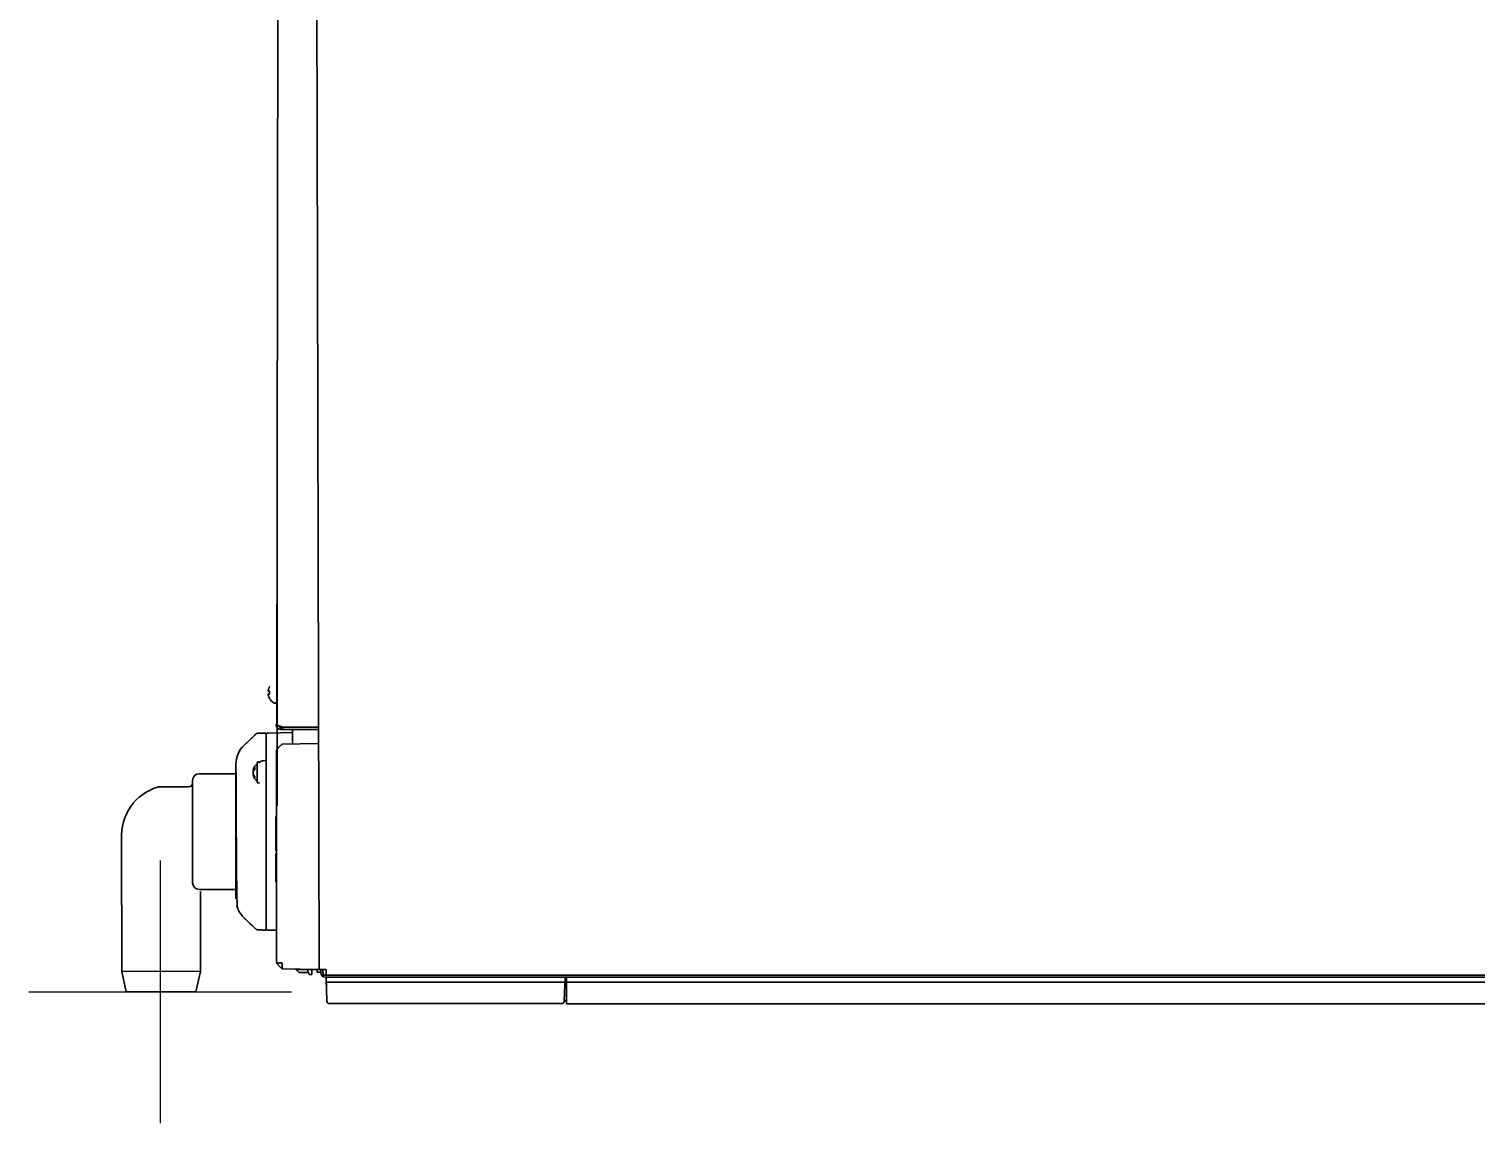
# Model space of a CAD drawing. Header units: inches. Extents: x 786 to 5593, y 691 to 5024.
# Drawn here: x 4491 to 5042, y 2710 to 3126 of the extents above; entities that cross this region are included whole.
import ezdxf

# ---------------------------------------------------------------- set-up
doc = ezdxf.new("R2010")
doc.units = ezdxf.units.IN
doc.layers.add('1', color=7, linetype='Continuous', true_color=0xffffff)

msp = doc.modelspace()

# ---------------------------------------------------------------- linework, layer by layer
at = {"color": 6}
for p, q in [((4541.25, 2809.7), (4541.25, 2709.7)), ((4491.25, 2759.7), (4591.25, 2759.7))]:
    msp.add_line(p, q, dxfattribs=at)
for p, q in [((4556.52, 2767.37), (4526.58, 2767.37)), ((4554.78, 2759.7), (4528.32, 2759.7))]:
    msp.add_line(p, q)
at = {"layer": '1', "color": 7, "linetype": 'Continuous', "lineweight": 35}
for p, q in [((4586.61, 3498.66), (4585.56, 2861.38)), ((4600.1, 3482.86), (4601.76, 2768.2)), ((4585.76, 2911.64), (4585.76, 2830.54)), ((4582.9, 2875.9), (4582.87, 2875.9)), ((4582.87, 2871.3), (4582.9, 2871.3)), ((4584.94, 2869.6), (4584.74, 2869.6)), ((4585.34, 2861.65), (4585.34, 2861.4)), ((4585.35, 2861.63), (4585.34, 2861.65)), ((4585.34, 2861.65), (4585.34, 2861.4)), ((4585.35, 2861.63), (4585.34, 2861.65)), ((4585.34, 2861.65), (4585.35, 2861.63)), ((4585.34, 2861.65), (4585.34, 2861.4)), ((4587.87, 2860.4), (4587.14, 2860.74)), ((4587.87, 2860.4), (4587.14, 2860.74)), ((4587.14, 2860.74), (4587.87, 2860.4)), ((4587.14, 2860.4), (4587.87, 2860.4)), ((4587.14, 2860.4), (4587.87, 2860.4)), ((4587.87, 2860.4), (4587.14, 2860.4)), ((4587.14, 2859.6), (4587.87, 2859.6)), ((4587.87, 2859.6), (4587.14, 2859.6)), ((4587.87, 2860.4), (4599.54, 2860.4)), ((4587.87, 2860.4), (4599.74, 2860.4)), ((4587.87, 2860.4), (4599.54, 2860.4)), ((4587.87, 2860.4), (4587.87, 2859.6)), ((4587.87, 2860.4), (4599.74, 2860.4)), ((4587.87, 2860.4), (4599.54, 2860.4)), ((4587.87, 2860.4), (4587.87, 2859.6)), ((4587.87, 2860.4), (4599.74, 2860.4)), ((4587.87, 2860.4), (4587.87, 2859.6)), ((4587.87, 2859.6), (4599.54, 2859.6)), ((4587.87, 2859.6), (4599.54, 2859.6)), ((4588.14, 2860.4), (4588.14, 2860.4)), ((4588.14, 2860.4), (4588.14, 2860.4)), ((4588.14, 2860.4), (4588.14, 2860.4)), ((4591.54, 2860.4), (4591.54, 2860.4)), ((4591.54, 2860.4), (4591.54, 2860.4)), ((4591.54, 2854.03), (4591.54, 2859.6)), ((4591.54, 2854.03), (4591.54, 2859.6)), ((4601.54, 2860.4), (4599.54, 2860.4)), ((4601.54, 2860.4), (4599.54, 2860.4)), ((4601.54, 2860.4), (4599.54, 2860.4)), ((4599.54, 2859.6), (4601.54, 2859.6)), ((4599.54, 2859.6), (4601.54, 2859.6)), ((4599.74, 2860.4), (4601.54, 2860.4)), ((4599.74, 2860.4), (4601.54, 2860.4)), ((4599.74, 2860.4), (4601.54, 2860.4)), ((4581.54, 2847.14), (4581.54, 2854.77)), ((4591.54, 2858.39), (4582.28, 2858.23)), ((4601.54, 2854.2), (4587.65, 2853.96)), ((4601.54, 2854.2), (4587.65, 2853.96)), ((4587.65, 2853.96), (4601.54, 2854.2)), ((4585.54, 2770.7), (4585.54, 2851.71)), ((4570.04, 2842.7), (4556.04, 2842.7)), ((4577.07, 2844.16), (4576.54, 2844.21)), ((4576.57, 2843.29), (4576.54, 2843.29)), ((4576.54, 2843.29), (4576.56, 2843.2)), ((4577.17, 2844.26), (4576.61, 2844.32)), ((4576.72, 2843.7), (4576.61, 2843.7)), ((4578.14, 2847.05), (4578.14, 2839.35)), ((4578.79, 2847.2), (4578.39, 2847.2)), ((4581.54, 2847.7), (4580.52, 2847.69)), ((4540.54, 2837.7), (4552.04, 2837.7)), ((4553.54, 2801.2), (4553.54, 2840.2)), ((4576.86, 2842.21), (4576.54, 2842.18)), ((4576.97, 2842.05), (4576.61, 2842.01)), ((4578.39, 2839.2), (4578.79, 2839.2)), ((4581.54, 2824.92), (4581.54, 2839.41)), ((4585.24, 2826.45), (4585.54, 2826.45)), ((4581.54, 2783.92), (4581.54, 2824.92)), ((4526.57, 2767.4), (4526.54, 2817.79)), ((4585.21, 2813.36), (4585.54, 2813.36)), ((4585.24, 2812.4), (4585.54, 2812.4)), ((4585.24, 2810.67), (4585.54, 2810.67)), ((4585.24, 2809.88), (4585.54, 2809.88)), ((4585.21, 2805.23), (4585.24, 2805.23)), ((4585.21, 2805.23), (4585.54, 2805.23)), ((4585.24, 2805.55), (4585.54, 2805.55)), ((4556.04, 2798.7), (4570.04, 2798.7)), ((4585.24, 2801.99), (4585.54, 2801.99)), ((4585.24, 2801.45), (4585.54, 2801.45)), ((4556.54, 2797.9), (4556.52, 2767.37)), ((4573.2, 2787.79), (4573.26, 2787.73)), ((4577.41, 2783.8), (4577.41, 2783.8)), ((4582.28, 2783.17), (4585.54, 2783.12)), ((4528.32, 2759.7), (4526.57, 2767.4)), ((4556.52, 2767.37), (4554.77, 2759.67)), ((4587.65, 2768.44), (4601.54, 2768.2)), ((4593.24, 2768.22), (4593.24, 2767.93)), ((4594.07, 2767.01), (4593.32, 2767.75)), ((4593.54, 2768.2), (4600.54, 2768.2)), ((4594.07, 2767.01), (4594, 2767.07)), ((4597.62, 2767.01), (4594.07, 2767.01)), ((4598.84, 2766.25), (4598.11, 2766.25)), ((4598.94, 2766.35), (4598.94, 2768.2)), ((4601.54, 2768.2), (4600.54, 2768.2)), ((4600.94, 2767.2), (4600.94, 2768.2)), ((4602.34, 2767.2), (4600.94, 2767.2)), ((4601.54, 2768.2), (4603.34, 2768.2)), ((4602.34, 2767), (4602.34, 2768.2)), ((4602.65, 2766), (5422.33, 2766)), ((4603.14, 2767), (4603.14, 2768.2)), ((4604.44, 2768.2), (4603.34, 2768.2)), ((4604.14, 2766), (4604.45, 2766)), ((4604.14, 2766), (4604.45, 2766)), ((4604.44, 2768.2), (4604.44, 2767.8)), ((4604.44, 2768.2), (4604.44, 2767.8)), ((4604.44, 2767.8), (4604.44, 2766)), ((4604.44, 2767.8), (4604.44, 2766)), ((4604.14, 2765.2), (5421.82, 2765.2)), ((4604.34, 2765.2), (4604.66, 2756.17)), ((4604.44, 2762.44), (4604.4, 2763.11)), ((4604.41, 2763.3), (5421.76, 2763.3)), ((4694.34, 2765.2), (4608.34, 2765.2)), ((4695.03, 2756.17), (4695.34, 2765.2)), ((4695.84, 2765.2), (4695.84, 2763.3)), ((4695.84, 2763.3), (4695.84, 2763.3)), ((4695.84, 2763.3), (4695.84, 2763.3)), ((4695.84, 2763.3), (4695.84, 2763.11)), ((4695.84, 2755.35), (4695.84, 2763.11)), ((4605.66, 2755.2), (4608.34, 2755.2)), ((4605.66, 2755.2), (4608.34, 2755.2)), ((4608.34, 2755.2), (4694.03, 2755.2)), ((4695.84, 2755.35), (4695.84, 2755.14)), ((5332.14, 2755.15), (4695.84, 2755.14))]:
    msp.add_line(p, q, dxfattribs=at)
for centre, radius, start, end in [((4586.96, 2873.8), 4.8, 211.3727, 239.6988), ((4584.74, 2870), 0.4, 239.6988, 270), ((4584.94, 2870), 0.4, 270, 0), ((4582.29, 2857.48), 0.75, 91, 180), ((4556.04, 2840.2), 2.5, 90, 180), ((4580.14, 2843.2), 3.74, 122.3241, 163.6076), ((4578.39, 2846.92), 0.283, 90, 151.9275), ((4578.79, 2846.92), 0.283, 28.0725, 90), ((4545.7, 2819.2), 19.21, 105.5745, 184.2006), ((4552.04, 2839.2), 1.5, 270, 0), ((4580.14, 2843.2), 3.74, 196.3924, 237.6759), ((4578.39, 2839.48), 0.283, 208.0725, 270), ((4578.79, 2839.48), 0.283, 270, 331.9275), ((4556.04, 2801.2), 2.5, 180, 270), ((4582.29, 2783.92), 0.75, 180, 269), ((4593.54, 2770.2), 2, 247.4395, 270), ((4593.49, 2767.93), 0.25, 180, 225), ((4612.1, 2772.7), 15.56, 201.4499, 203.8921), ((4598.11, 2766.5), 0.25, 203.8921, 270), ((4598.84, 2766.35), 0.1, 270, 0), ((4604.14, 2767), 1.8, 180, 270), ((4604.14, 2767), 1, 180, 270), ((4605.66, 2756.2), 1, 182, 270), ((4694.03, 2756.2), 1, 270, 358), ((4695.86, 2755.4), 1, 90, 156.4218)]:
    msp.add_arc(centre, radius, start, end, dxfattribs=at)
for centre, major_axis, ratio, start_param, end_param in [((4580.04, 2846.33), (-10, 0), 0.999962, 5.475743, 6.283355), ((4580.2, 2843.79), (3.67, -0.36), 0.257668, 2.955348, 3.072213), ((4580.2, 2843.04), (-3.46, -1.27), 0.961631, 5.733637, 5.850503), ((4580.2, 2842.94), (-3.6, -0.81), 0.902278, 5.872372, 5.989237), ((4580.2, 2843.36), (3.46, -1.27), 0.961631, 3.574275, 3.691141), ((4580.16, 2843.43), (3.71, -0.35), 0.627676, 2.529365, 2.902086), ((4580.16, 2842.98), (-3.71, -0.36), 0.654345, 5.549803, 5.922525), ((4580.16, 2843.01), (-3.7, -0.43), 0.775115, 5.720567, 5.896264), ((4580.16, 2843.39), (3.7, -0.43), 0.775115, 3.528514, 3.901235), ((4580.2, 2842.64), (-3.67, -0.38), 0.420739, 0.050717, 0.167582), ((4580.16, 2843), (-3.71, -0.41), 0.752737, 0.215025, 0.587746)]:
    msp.add_ellipse(centre, major_axis=major_axis, ratio=ratio, start_param=start_param, end_param=end_param, dxfattribs=at)
at = {"layer": '1', "color": 7, "linetype": 'Continuous', "lineweight": 35, "extrusion": (0, 0, -1)}
msp.add_ellipse((4612.1, 2768.37), major_axis=(-14.73, 0), ratio=0.5, start_param=6.105911, end_param=6.260123, dxfattribs=at)
at = {"layer": '1', "color": 7, "linetype": 'Continuous', "lineweight": 35}
for points, degree in [([(4582.35, 2874.6), (4582.36, 2874.66), (4582.39, 2874.76), (4582.44, 2874.93), (4582.5, 2875.08), (4582.56, 2875.24), (4582.63, 2875.39), (4582.7, 2875.55), (4582.79, 2875.71), (4582.86, 2875.84), (4582.9, 2875.9)], 3), ([(4582.35, 2874.1), (4582.34, 2874.13), (4582.34, 2874.18), (4582.33, 2874.25), (4582.33, 2874.32), (4582.33, 2874.39), (4582.33, 2874.46), (4582.34, 2874.53), (4582.34, 2874.58), (4582.35, 2874.6)], 3), ([(4582.35, 2872.6), (4582.34, 2872.63), (4582.34, 2872.67), (4582.33, 2872.74), (4582.33, 2872.82), (4582.33, 2872.89), (4582.33, 2872.96), (4582.34, 2873.03), (4582.34, 2873.08), (4582.35, 2873.1)], 3), ([(4582.35, 2873.1), (4582.36, 2873.1), (4582.39, 2873.1), (4582.44, 2873.1), (4582.5, 2873.1), (4582.56, 2873.1), (4582.63, 2873.1), (4582.7, 2873.1), (4582.79, 2873.1), (4582.86, 2873.1), (4582.9, 2873.1)], 3), ([(4582.9, 2873.1), (4582.88, 2873.27), (4582.85, 2873.6), (4582.88, 2873.93), (4582.9, 2874.1)], 3), ([(4585.35, 2861.25), (4585.35, 2861.3), (4585.34, 2861.35), (4585.34, 2861.4)], 3), ([(4585.35, 2861.25), (4585.35, 2861.3), (4585.34, 2861.35), (4585.34, 2861.4)], 3), ([(4585.34, 2861.4), (4585.34, 2861.35), (4585.35, 2861.3), (4585.35, 2861.25)], 3), ([(4587.14, 2860.4), (4587.14, 2859.6)], 1), ([(4587.14, 2860.4), (4587.14, 2859.6)], 1), ([(4587.14, 2859.6), (4587.14, 2860.4)], 1), ([(4577.55, 2857.74), (4575.36, 2855.64), (4573.2, 2853.62)], 2), ([(4581.54, 2858.21), (4578.77, 2858.17)], 1), ([(4585.62, 2852), (4587.47, 2853.88)], 1), ([(4585.62, 2852), (4587.47, 2853.88)], 1), ([(4573.18, 2853.6), (4573.21, 2853.63), (4573.23, 2853.65), (4573.26, 2853.68)], 3), ([(4570.13, 2843.42), (4570.13, 2841.36)], 1), ([(4585.24, 2810.67), (4585.24, 2811.24), (4585.24, 2811.82), (4585.24, 2812.4)], 3), ([(4585.24, 2809.88), (4585.24, 2810.14), (4585.24, 2810.48), (4585.24, 2810.67)], 3), ([(4585.24, 2805.55), (4585.24, 2806.99), (4585.24, 2808.43), (4585.24, 2809.88)], 3), ([(4585.24, 2805.27), (4585.24, 2805.16), (4585.24, 2805.28), (4585.24, 2805.55)], 3), ([(4585.24, 2801.99), (4585.24, 2803.09), (4585.24, 2804.19), (4585.24, 2805.29)], 3), ([(4585.24, 2801.45), (4585.24, 2801.45), (4585.24, 2801.68), (4585.24, 2801.99)], 3), ([(4570.4, 2794.38), (4570.29, 2794.16), (4570.22, 2794.14)], 2), ([(4573.24, 2787.74), (4575.38, 2785.75), (4577.55, 2783.67)], 2), ([(4578.77, 2783.24), (4581.54, 2783.19)], 1), ([(4585.62, 2770.7), (4587.47, 2770.7)], 1), ([(4587.47, 2768.52), (4585.62, 2770.41)], 1)]:
    msp.add_open_spline(points, degree=degree, dxfattribs=at)
for points, knots in [([(4582.9, 2874.1), (4582.77, 2874.1), (4582.67, 2874.1), (4582.53, 2874.1), (4582.49, 2874.1), (4582.41, 2874.1), (4582.38, 2874.1), (4582.35, 2874.1)], [0, 0, 0, 0, 0.5, 0.5, 0.75, 0.75, 1, 1, 1, 1]), ([(4582.9, 2871.3), (4582.77, 2871.5), (4582.67, 2871.71), (4582.53, 2872.04), (4582.49, 2872.15), (4582.41, 2872.37), (4582.38, 2872.49), (4582.35, 2872.6)], [0, 0, 0, 0, 0.5, 0.5, 0.75, 0.75, 1, 1, 1, 1]), ([(4587.14, 2860.74), (4587.03, 2860.78), (4586.92, 2860.82), (4586.7, 2860.89), (4586.59, 2860.93), (4586.39, 2861), (4586.29, 2861.04), (4586.1, 2861.11), (4586.01, 2861.15), (4585.84, 2861.22), (4585.77, 2861.26), (4585.63, 2861.33), (4585.58, 2861.37), (4585.48, 2861.44), (4585.44, 2861.48), (4585.38, 2861.55), (4585.36, 2861.59), (4585.35, 2861.63)], [0, 0, 0, 0, 0.125, 0.125, 0.25, 0.25, 0.375, 0.375, 0.5, 0.5, 0.625, 0.625, 0.75, 0.75, 0.875, 0.875, 1, 1, 1, 1]), ([(4587.14, 2860.74), (4587.03, 2860.78), (4586.92, 2860.82), (4586.7, 2860.89), (4586.59, 2860.93), (4586.39, 2861), (4586.29, 2861.04), (4586.1, 2861.11), (4586.01, 2861.15), (4585.84, 2861.22), (4585.77, 2861.26), (4585.63, 2861.33), (4585.58, 2861.37), (4585.48, 2861.44), (4585.44, 2861.48), (4585.38, 2861.55), (4585.36, 2861.59), (4585.35, 2861.63)], [0, 0, 0, 0, 0.125, 0.125, 0.25, 0.25, 0.375, 0.375, 0.5, 0.5, 0.625, 0.625, 0.75, 0.75, 0.875, 0.875, 1, 1, 1, 1]), ([(4585.35, 2861.63), (4585.36, 2861.59), (4585.38, 2861.55), (4585.44, 2861.48), (4585.48, 2861.44), (4585.58, 2861.37), (4585.63, 2861.33), (4585.77, 2861.26), (4585.84, 2861.22), (4586.01, 2861.15), (4586.1, 2861.11), (4586.29, 2861.04), (4586.39, 2861), (4586.59, 2860.93), (4586.7, 2860.89), (4586.92, 2860.82), (4587.03, 2860.78), (4587.14, 2860.74)], [0, 0, 0, 0, 0.125, 0.125, 0.25, 0.25, 0.375, 0.375, 0.5, 0.5, 0.625, 0.625, 0.75, 0.75, 0.875, 0.875, 1, 1, 1, 1]), ([(4587.14, 2859.6), (4586.92, 2859.6), (4586.7, 2859.64), (4586.28, 2859.81), (4586.09, 2859.93), (4585.76, 2860.23), (4585.62, 2860.41), (4585.43, 2860.81), (4585.37, 2861.03), (4585.35, 2861.25)], [0, 0, 0, 0, 0.25, 0.25, 0.5, 0.5, 0.75, 0.75, 1, 1, 1, 1]), ([(4587.14, 2859.6), (4586.92, 2859.6), (4586.7, 2859.64), (4586.28, 2859.81), (4586.09, 2859.93), (4585.76, 2860.23), (4585.62, 2860.41), (4585.43, 2860.81), (4585.37, 2861.03), (4585.35, 2861.25)], [0, 0, 0, 0, 0.25, 0.25, 0.5, 0.5, 0.75, 0.75, 1, 1, 1, 1]), ([(4585.35, 2861.25), (4585.37, 2861.03), (4585.43, 2860.81), (4585.62, 2860.41), (4585.76, 2860.23), (4586.09, 2859.93), (4586.28, 2859.81), (4586.7, 2859.64), (4586.92, 2859.6), (4587.14, 2859.6)], [0, 0, 0, 0, 0.25, 0.25, 0.5, 0.5, 0.75, 0.75, 1, 1, 1, 1]), ([(4587.14, 2860.4), (4587.08, 2860.4), (4587.02, 2860.41), (4586.9, 2860.43), (4586.84, 2860.45), (4586.72, 2860.49), (4586.67, 2860.52), (4586.56, 2860.59), (4586.51, 2860.62), (4586.42, 2860.71), (4586.38, 2860.75), (4586.3, 2860.85), (4586.27, 2860.91), (4586.23, 2861), (4586.21, 2861.03), (4586.2, 2861.07)], [0, 0, 0, 0, 0.151283, 0.151283, 0.302566, 0.302566, 0.453849, 0.453849, 0.605132, 0.605132, 0.756415, 0.756415, 0.907698, 0.907698, 1, 1, 1, 1]), ([(4587.14, 2860.4), (4587.08, 2860.4), (4587.02, 2860.41), (4586.9, 2860.43), (4586.84, 2860.45), (4586.72, 2860.49), (4586.67, 2860.52), (4586.56, 2860.59), (4586.51, 2860.62), (4586.42, 2860.71), (4586.38, 2860.75), (4586.3, 2860.85), (4586.27, 2860.91), (4586.23, 2861), (4586.21, 2861.03), (4586.2, 2861.07)], [0, 0, 0, 0, 0.151283, 0.151283, 0.302566, 0.302566, 0.453849, 0.453849, 0.605132, 0.605132, 0.756415, 0.756415, 0.907698, 0.907698, 1, 1, 1, 1]), ([(4586.2, 2861.07), (4586.21, 2861.03), (4586.23, 2861), (4586.27, 2860.91), (4586.3, 2860.85), (4586.38, 2860.75), (4586.42, 2860.71), (4586.51, 2860.62), (4586.56, 2860.59), (4586.67, 2860.52), (4586.72, 2860.49), (4586.84, 2860.45), (4586.9, 2860.43), (4587.02, 2860.41), (4587.08, 2860.4), (4587.14, 2860.4)], [0, 0, 0, 0, 0.092302, 0.092302, 0.243585, 0.243585, 0.394868, 0.394868, 0.546151, 0.546151, 0.697434, 0.697434, 0.848717, 0.848717, 1, 1, 1, 1]), ([(4578.76, 2858.15), (4578.5, 2858.14), (4578.07, 2858.07), (4577.59, 2857.79), (4577.42, 2857.61), (4577.38, 2857.55)], [0, 0, 0, 0, 0.449697, 0.844002, 1, 1, 1, 1]), ([(4581.54, 2847.7), (4581.54, 2851.11), (4581.54, 2856.4), (4581.54, 2858.21), (4581.54, 2858.21)], [0, 0, 0, 0, 0.511643, 1, 1, 1, 1]), ([(4587.65, 2853.96), (4587.61, 2853.96), (4587.58, 2853.95), (4587.52, 2853.93), (4587.49, 2853.91), (4587.47, 2853.88)], [0, 0, 0, 0, 0.5, 0.5, 1, 1, 1, 1]), ([(4587.47, 2853.88), (4587.49, 2853.91), (4587.52, 2853.93), (4587.58, 2853.95), (4587.61, 2853.96), (4587.65, 2853.96)], [0, 0, 0, 0, 0.5, 0.5, 1, 1, 1, 1]), ([(4585.62, 2852), (4585.59, 2851.97), (4585.57, 2851.94), (4585.55, 2851.88), (4585.54, 2851.85), (4585.54, 2851.82)], [0, 0, 0, 0, 0.5, 0.5, 1, 1, 1, 1]), ([(4585.54, 2851.82), (4585.54, 2851.85), (4585.55, 2851.88), (4585.57, 2851.94), (4585.59, 2851.97), (4585.62, 2852)], [0, 0, 0, 0, 0.5, 0.5, 1, 1, 1, 1]), ([(4585.54, 2851.82), (4585.54, 2851.82), (4585.54, 2851.82), (4585.54, 2851.81), (4585.54, 2851.81), (4585.54, 2851.8), (4585.54, 2851.8), (4585.54, 2851.8), (4585.54, 2851.8), (4585.54, 2851.79), (4585.54, 2851.78), (4585.54, 2851.77), (4585.54, 2851.77), (4585.54, 2851.76), (4585.54, 2851.76), (4585.54, 2851.75), (4585.54, 2851.74), (4585.54, 2851.73), (4585.54, 2851.73), (4585.54, 2851.72), (4585.54, 2851.72), (4585.54, 2851.71), (4585.54, 2851.7), (4585.54, 2851.7), (4585.54, 2851.69), (4585.54, 2851.69)], [0, 0, 0, 0, 0.125, 0.125, 0.25, 0.25, 0.3125, 0.3125, 0.375, 0.375, 0.5, 0.5, 0.5625, 0.5625, 0.625, 0.625, 0.75, 0.75, 0.8125, 0.8125, 0.875, 0.875, 0.9375, 0.9375, 1, 1, 1, 1]), ([(4585.54, 2851.71), (4585.54, 2851.71), (4585.54, 2851.72), (4585.54, 2851.73), (4585.54, 2851.73), (4585.54, 2851.74), (4585.54, 2851.74), (4585.54, 2851.75), (4585.54, 2851.76), (4585.54, 2851.77), (4585.54, 2851.77), (4585.54, 2851.78), (4585.54, 2851.78), (4585.54, 2851.79), (4585.54, 2851.79), (4585.54, 2851.79), (4585.54, 2851.8), (4585.54, 2851.8), (4585.54, 2851.81), (4585.54, 2851.81), (4585.54, 2851.81), (4585.54, 2851.81), (4585.54, 2851.82), (4585.54, 2851.82)], [0, 0, 0, 0, 0.125, 0.125, 0.1875, 0.1875, 0.25, 0.25, 0.375, 0.375, 0.5, 0.5, 0.5625, 0.5625, 0.625, 0.625, 0.75, 0.75, 0.8125, 0.8125, 0.875, 0.875, 1, 1, 1, 1]), ([(4585.54, 2851.71), (4585.54, 2851.71), (4585.55, 2851.71), (4585.57, 2851.71), (4585.59, 2851.71), (4585.62, 2851.71)], [0, 0, 0, 0, 0.5, 0.5, 1, 1, 1, 1]), ([(4570.04, 2842.37), (4570.04, 2842.77), (4570.04, 2843.14), (4570.04, 2843.83), (4570.04, 2844.14), (4570.04, 2844.71), (4570.04, 2844.96), (4570.04, 2845.21), (4570.04, 2845.24), (4570.04, 2845.3), (4570.04, 2845.32), (4570.04, 2845.4), (4570.04, 2845.45), (4570.04, 2845.59), (4570.04, 2845.68), (4570.04, 2845.92), (4570.04, 2846.04), (4570.04, 2846.23), (4570.04, 2846.28), (4570.04, 2846.32), (4570.04, 2846.33), (4570.04, 2846.33)], [0, 0, 0, 0, 0.158165, 0.158165, 0.316331, 0.316331, 0.474496, 0.474496, 0.494267, 0.494267, 0.514037, 0.514037, 0.553578, 0.553578, 0.632661, 0.632661, 0.790826, 0.790826, 0.948992, 0.948992, 1, 1, 1, 1]), ([(4577.25, 2845.05), (4577.25, 2845), (4577.25, 2844.95), (4577.25, 2844.87), (4577.25, 2844.84), (4577.25, 2844.78), (4577.25, 2844.75), (4577.25, 2844.66), (4577.25, 2844.6), (4577.25, 2844.5), (4577.25, 2844.47), (4577.25, 2844.4), (4577.25, 2844.37), (4577.25, 2844.34)], [0, 0, 0, 0, 0.25, 0.25, 0.375, 0.375, 0.5, 0.5, 0.75, 0.75, 0.875, 0.875, 1, 1, 1, 1]), ([(4580.52, 2847.69), (4580.42, 2847.69), (4580.32, 2847.68), (4580.18, 2847.66), (4580.13, 2847.65), (4580.06, 2847.64), (4580.04, 2847.63), (4580, 2847.62), (4579.97, 2847.61), (4579.86, 2847.58), (4579.78, 2847.55), (4579.68, 2847.51), (4579.66, 2847.5), (4579.62, 2847.48), (4579.6, 2847.47), (4579.54, 2847.44), (4579.51, 2847.42), (4579.41, 2847.35), (4579.34, 2847.31), (4579.28, 2847.24), (4579.26, 2847.23), (4579.24, 2847.2), (4579.23, 2847.19), (4579.19, 2847.14), (4579.15, 2847.09), (4579.12, 2847.03), (4579.1, 2846.98), (4579.09, 2846.96), (4579.08, 2846.94), (4579.08, 2846.92), (4579.07, 2846.92), (4579.05, 2846.85), (4579.04, 2846.79), (4579.04, 2846.72)], [0, 0, 0, 0, 0.125, 0.125, 0.1875, 0.1875, 0.21875, 0.21875, 0.25, 0.25, 0.375, 0.375, 0.40625, 0.40625, 0.4375, 0.4375, 0.5, 0.5, 0.625, 0.625, 0.65625, 0.65625, 0.6875, 0.6875, 0.75, 0.8125, 0.8125, 0.84375, 0.859375, 0.859375, 0.875, 0.875, 1, 1, 1, 1]), ([(4581.54, 2783.19), (4581.54, 2783.19), (4581.54, 2783.23), (4581.54, 2785.41), (4581.54, 2793.98), (4581.54, 2806.61), (4581.54, 2821.39), (4581.54, 2836.07), (4581.54, 2844.29), (4581.54, 2847.7)], [0, 0, 0, 0, 0.007528, 0.17294, 0.338352, 0.503764, 0.669176, 0.834588, 1, 1, 1, 1]), ([(4570.04, 2795.09), (4570.04, 2795.09), (4570.04, 2795.15), (4570.04, 2795.43), (4570.04, 2796.21), (4570.04, 2797.41), (4570.04, 2799.06), (4570.04, 2801.18), (4570.04, 2803.71), (4570.04, 2806.47), (4570.04, 2809.33), (4570.04, 2812.19), (4570.04, 2815.07), (4570.04, 2818.06), (4570.04, 2821.26), (4570.04, 2824.65), (4570.04, 2828.08), (4570.04, 2831.43), (4570.04, 2834.63), (4570.04, 2837.6), (4570.04, 2840.23), (4570.04, 2841.7), (4570.04, 2842.37)], [0, 0, 0, 0, 0.009075, 0.061229, 0.113383, 0.165537, 0.217691, 0.269845, 0.321999, 0.374153, 0.426307, 0.478461, 0.530615, 0.582769, 0.634922, 0.687076, 0.73923, 0.791384, 0.843538, 0.895692, 0.947846, 1, 1, 1, 1]), ([(4570.13, 2836.34), (4570.12, 2836.73), (4570.11, 2837.13), (4570.1, 2837.92), (4570.1, 2838.32), (4570.1, 2839.12), (4570.1, 2839.52), (4570.11, 2840.33), (4570.12, 2840.73), (4570.13, 2841.14)], [0, 0, 0, 0, 0.25, 0.25, 0.5, 0.5, 0.75, 0.75, 1, 1, 1, 1]), ([(4577.25, 2841.72), (4577.25, 2841.69), (4577.25, 2841.66), (4577.25, 2841.6), (4577.25, 2841.57), (4577.25, 2841.51), (4577.25, 2841.49), (4577.25, 2841.43), (4577.25, 2841.41), (4577.25, 2841.33), (4577.25, 2841.28), (4577.25, 2841.22), (4577.25, 2841.2), (4577.25, 2841.16), (4577.25, 2841.14), (4577.25, 2841.12)], [0, 0, 0, 0, 0.125, 0.125, 0.25, 0.25, 0.375, 0.375, 0.5, 0.5, 0.75, 0.75, 0.875, 0.875, 1, 1, 1, 1]), ([(4570.14, 2836.02), (4570.14, 2835.65), (4570.14, 2834.09), (4570.15, 2830.97), (4570.16, 2826.73), (4570.18, 2822.25), (4570.2, 2817.73), (4570.22, 2813.27), (4570.25, 2809.01), (4570.28, 2804.99), (4570.33, 2801.28), (4570.38, 2797.96), (4570.44, 2795.13), (4570.51, 2792.95), (4570.58, 2791.84), (4570.63, 2791.67), (4570.65, 2791.68)], [0, 0, 0, 0, 0.021638, 0.089872, 0.159391, 0.229996, 0.30164, 0.374687, 0.449704, 0.526948, 0.606357, 0.6878, 0.771201, 0.856664, 0.944719, 1, 1, 1, 1]), ([(4585.24, 2813.36), (4585.24, 2813.36), (4585.24, 2813.36), (4585.24, 2813.36), (4585.24, 2815.47), (4585.24, 2818.73), (4585.24, 2820.9), (4585.24, 2823.47), (4585.24, 2826.45)], [0, 0, 0, 0, 0.000013, 0.000013, 0.500007, 0.500007, 0.500007, 1, 1, 1, 1]), ([(4570.4, 2792.44), (4570.59, 2791.74), (4571.12, 2790.42), (4572.12, 2788.86), (4572.91, 2788.1), (4573.21, 2787.85)], [0, 0, 0, 0, 0.391217, 0.78582, 1, 1, 1, 1]), ([(4577.38, 2783.85), (4577.45, 2783.77), (4577.69, 2783.54), (4578.2, 2783.29), (4578.6, 2783.26), (4578.77, 2783.27)], [0, 0, 0, 0, 0.241854, 0.697611, 1, 1, 1, 1]), ([(4585.54, 2770.59), (4585.54, 2770.59), (4585.54, 2770.59), (4585.54, 2770.59), (4585.54, 2770.59), (4585.54, 2770.6), (4585.54, 2770.6), (4585.54, 2770.6), (4585.54, 2770.61), (4585.54, 2770.62), (4585.54, 2770.62), (4585.54, 2770.63), (4585.54, 2770.63), (4585.54, 2770.64), (4585.54, 2770.64), (4585.54, 2770.65), (4585.54, 2770.65), (4585.54, 2770.66), (4585.54, 2770.66), (4585.54, 2770.67), (4585.54, 2770.67), (4585.54, 2770.68), (4585.54, 2770.69), (4585.54, 2770.7)], [0, 0, 0, 0, 0.125, 0.125, 0.1875, 0.1875, 0.25, 0.25, 0.375, 0.375, 0.5, 0.5, 0.5625, 0.5625, 0.625, 0.625, 0.75, 0.75, 0.8125, 0.8125, 0.875, 0.875, 1, 1, 1, 1]), ([(4585.62, 2770.7), (4585.61, 2770.69), (4585.6, 2770.69), (4585.59, 2770.69), (4585.59, 2770.69), (4585.58, 2770.69), (4585.57, 2770.69), (4585.55, 2770.69), (4585.54, 2770.69), (4585.54, 2770.7)], [0, 0, 0, 0, 0.125, 0.125, 0.25, 0.25, 0.5, 0.5, 1, 1, 1, 1]), ([(4585.62, 2770.41), (4585.59, 2770.43), (4585.57, 2770.46), (4585.55, 2770.52), (4585.54, 2770.55), (4585.54, 2770.59)], [0, 0, 0, 0, 0.5, 0.5, 1, 1, 1, 1]), ([(4587.65, 2768.44), (4587.61, 2768.44), (4587.58, 2768.45), (4587.52, 2768.48), (4587.49, 2768.5), (4587.47, 2768.52)], [0, 0, 0, 0, 0.5, 0.5, 1, 1, 1, 1]), ([(4587.65, 2770.69), (4587.65, 2770.66), (4587.65, 2770.62), (4587.65, 2770.55), (4587.65, 2770.51), (4587.65, 2770.43), (4587.65, 2770.4), (4587.65, 2770.33), (4587.65, 2770.29), (4587.65, 2770.24), (4587.64, 2770.22), (4587.64, 2770.18), (4587.64, 2770.16), (4587.64, 2770.11), (4587.64, 2770.07), (4587.64, 2770), (4587.64, 2769.97), (4587.64, 2769.9), (4587.64, 2769.87), (4587.64, 2769.76), (4587.64, 2769.7), (4587.64, 2769.57), (4587.64, 2769.5), (4587.64, 2769.38), (4587.64, 2769.32), (4587.64, 2769.24), (4587.64, 2769.21), (4587.64, 2769.17), (4587.64, 2769.16), (4587.64, 2769.13), (4587.64, 2769.12), (4587.65, 2769.05), (4587.65, 2769), (4587.65, 2768.91), (4587.65, 2768.86), (4587.65, 2768.78), (4587.65, 2768.75), (4587.65, 2768.69), (4587.65, 2768.68), (4587.64, 2768.64), (4587.64, 2768.63), (4587.64, 2768.6), (4587.64, 2768.59), (4587.64, 2768.57), (4587.64, 2768.56), (4587.64, 2768.55), (4587.64, 2768.55), (4587.64, 2768.54), (4587.64, 2768.53), (4587.64, 2768.52), (4587.64, 2768.52), (4587.64, 2768.5), (4587.64, 2768.49), (4587.64, 2768.47), (4587.64, 2768.46), (4587.65, 2768.45), (4587.65, 2768.44), (4587.65, 2768.44)], [0, 0, 0, 0, 0.0313, 0.0313, 0.062599, 0.062599, 0.093899, 0.093899, 0.125199, 0.125199, 0.140849, 0.140849, 0.156499, 0.156499, 0.187798, 0.187798, 0.219098, 0.219098, 0.250398, 0.250398, 0.312997, 0.312997, 0.375596, 0.375596, 0.438196, 0.438196, 0.469496, 0.469496, 0.485145, 0.485145, 0.500795, 0.500795, 0.563395, 0.563395, 0.625994, 0.625994, 0.688593, 0.688593, 0.719893, 0.719893, 0.751193, 0.751193, 0.782493, 0.782493, 0.798142, 0.798142, 0.813792, 0.813792, 0.829442, 0.829442, 0.845092, 0.845092, 0.876392, 0.876392, 0.938991, 0.938991, 1, 1, 1, 1])]:
    msp.add_open_spline(points, degree=3, knots=knots, dxfattribs=at)
msp.add_rational_spline([(4570.12, 2843.42), (4570.07, 2843.07), (4570.04, 2842.72), (4570.04, 2842.37)], [1.04679199087, 1.05656411931, 1.06786687018, 1.08070024348], degree=3, dxfattribs=at)

doc.saveas('drawing.dxf')
